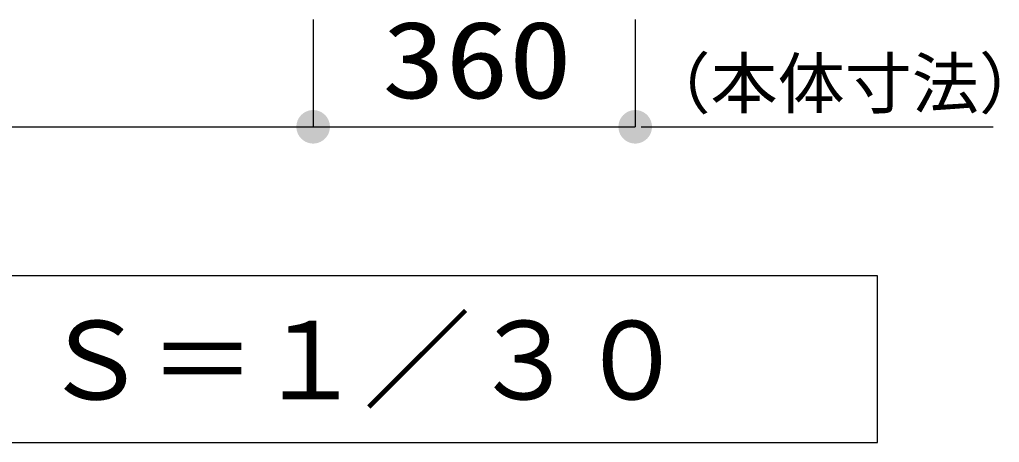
# Model space of a CAD drawing. Units: millimetres, scale not verified. Extents: x -8093 to 8093, y -5792 to 5792.
# Drawn here: x -59 to 1037, y -4187 to -3714 of the extents above; entities that cross this region are included whole.
import ezdxf
from ezdxf.enums import TextEntityAlignment as Align

# ---------------------------------------------------------------- set-up
doc = ezdxf.new("R2010")
doc.units = ezdxf.units.MM
doc.header["$LTSCALE"] = 30
doc.layers.add('0-1_00クル-フ-0躯体', color=3, linetype='Continuous', lineweight=25)
doc.layers.add('0-3_00クル-フ-6寸法', color=132, linetype='Continuous', lineweight=25)
doc.styles.add('ＭＳ ゴシック', font='')
doc.styles.get('ＭＳ ゴシック').set_extended_font_data('MS Gothic')

msp = doc.modelspace()

# ---------------------------------------------------------------- linework, layer by layer
at = {"layer": '0-1_00クル-フ-0躯体'}
msp.add_lwpolyline([(900.24, -4187.17), (900.24, -4000.86), (-1129.09, -4000.86), (-1129.09, -4187.17)], close=True, dxfattribs=at)
at = {"layer": '0-3_00クル-フ-6寸法', "color": 4}
for p, q in [((269.44, -3713.99), (269.44, -3833.99)), ((269.44, -3713.99), (269.44, -3833.99)), ((629.44, -3713.99), (629.44, -3833.99)), ((-630.56, -3833.99), (269.44, -3833.99)), ((269.44, -3833.99), (629.44, -3833.99)), ((636.25, -3833.86), (1029.76, -3833.86))]:
    msp.add_line(p, q, dxfattribs=at)
at = {"layer": '0-3_00クル-フ-6寸法'}
for points in [[(269.44, -3833.99), (254.27, -3822.97), (255.77, -3821.15)], [(269.44, -3833.99), (254.27, -3822.97), (255.77, -3821.15)], [(269.44, -3833.99), (255.77, -3821.15), (257.48, -3819.54)], [(269.44, -3833.99), (255.77, -3821.15), (257.48, -3819.54)], [(269.44, -3833.99), (257.48, -3819.54), (259.39, -3818.16)], [(269.44, -3833.99), (257.48, -3819.54), (259.39, -3818.16)], [(269.44, -3833.99), (259.39, -3818.16), (261.45, -3817.02)], [(269.44, -3833.99), (259.39, -3818.16), (261.45, -3817.02)], [(269.44, -3833.99), (261.45, -3817.02), (263.64, -3816.16)], [(269.44, -3833.99), (261.45, -3817.02), (263.64, -3816.16)], [(269.44, -3833.99), (263.64, -3816.16), (265.92, -3815.57)], [(269.44, -3833.99), (263.64, -3816.16), (265.92, -3815.57)], [(269.44, -3833.99), (265.92, -3815.57), (268.26, -3815.28)], [(269.44, -3833.99), (265.92, -3815.57), (268.26, -3815.28)], [(269.44, -3833.99), (268.26, -3815.28), (270.61, -3815.28)], [(269.44, -3833.99), (268.26, -3815.28), (270.61, -3815.28)], [(269.44, -3833.99), (270.61, -3815.28), (272.95, -3815.57)], [(269.44, -3833.99), (270.61, -3815.28), (272.95, -3815.57)], [(269.44, -3833.99), (272.95, -3815.57), (275.23, -3816.16)], [(269.44, -3833.99), (272.95, -3815.57), (275.23, -3816.16)], [(269.44, -3833.99), (275.23, -3816.16), (277.42, -3817.02)], [(269.44, -3833.99), (275.23, -3816.16), (277.42, -3817.02)], [(269.44, -3833.99), (277.42, -3817.02), (279.48, -3818.16)], [(269.44, -3833.99), (277.42, -3817.02), (279.48, -3818.16)], [(269.44, -3833.99), (279.48, -3818.16), (281.39, -3819.54)], [(269.44, -3833.99), (279.48, -3818.16), (281.39, -3819.54)], [(269.44, -3833.99), (281.39, -3819.54), (283.1, -3821.15)], [(269.44, -3833.99), (281.39, -3819.54), (283.1, -3821.15)], [(269.44, -3833.99), (283.1, -3821.15), (284.6, -3822.97)], [(269.44, -3833.99), (283.1, -3821.15), (284.6, -3822.97)], [(629.44, -3833.99), (614.27, -3822.97), (615.77, -3821.15)], [(629.44, -3833.99), (615.77, -3821.15), (617.48, -3819.54)], [(629.44, -3833.99), (617.48, -3819.54), (619.39, -3818.16)], [(629.44, -3833.99), (619.39, -3818.16), (621.45, -3817.02)], [(629.44, -3833.99), (621.45, -3817.02), (623.64, -3816.16)], [(629.44, -3833.99), (623.64, -3816.16), (625.92, -3815.57)], [(629.44, -3833.99), (625.92, -3815.57), (628.26, -3815.28)], [(629.44, -3833.99), (628.26, -3815.28), (630.61, -3815.28)], [(629.44, -3833.99), (630.61, -3815.28), (632.95, -3815.57)], [(629.44, -3833.99), (632.95, -3815.57), (635.23, -3816.16)], [(629.44, -3833.99), (635.23, -3816.16), (637.42, -3817.02)], [(629.44, -3833.99), (637.42, -3817.02), (639.48, -3818.16)], [(629.44, -3833.99), (639.48, -3818.16), (641.39, -3819.54)], [(629.44, -3833.99), (641.39, -3819.54), (643.1, -3821.15)], [(629.44, -3833.99), (643.1, -3821.15), (644.6, -3822.97)], [(269.44, -3833.99), (250.69, -3833.99), (250.83, -3831.64)], [(269.44, -3833.99), (250.69, -3833.99), (250.83, -3831.64)], [(269.44, -3833.99), (250.83, -3831.64), (251.27, -3829.33)], [(269.44, -3833.99), (250.83, -3831.64), (251.27, -3829.33)], [(269.44, -3833.99), (251.27, -3829.33), (252, -3827.09)], [(269.44, -3833.99), (251.27, -3829.33), (252, -3827.09)], [(269.44, -3833.99), (252, -3827.09), (253, -3824.96)], [(269.44, -3833.99), (252, -3827.09), (253, -3824.96)], [(269.44, -3833.99), (253, -3824.96), (254.27, -3822.97)], [(269.44, -3833.99), (253, -3824.96), (254.27, -3822.97)], [(269.44, -3833.99), (284.6, -3822.97), (285.87, -3824.96)], [(269.44, -3833.99), (284.6, -3822.97), (285.87, -3824.96)], [(269.44, -3833.99), (285.87, -3824.96), (286.87, -3827.09)], [(269.44, -3833.99), (285.87, -3824.96), (286.87, -3827.09)], [(269.44, -3833.99), (286.87, -3827.09), (287.6, -3829.33)], [(269.44, -3833.99), (286.87, -3827.09), (287.6, -3829.33)], [(269.44, -3833.99), (287.6, -3829.33), (288.04, -3831.64)], [(269.44, -3833.99), (287.6, -3829.33), (288.04, -3831.64)], [(269.44, -3833.99), (288.04, -3831.64), (288.19, -3833.99)], [(269.44, -3833.99), (288.04, -3831.64), (288.19, -3833.99)], [(629.44, -3833.99), (610.69, -3833.99), (610.83, -3831.64)], [(629.44, -3833.99), (610.83, -3831.64), (611.27, -3829.33)], [(629.44, -3833.99), (611.27, -3829.33), (612, -3827.09)], [(629.44, -3833.99), (612, -3827.09), (613, -3824.96)], [(629.44, -3833.99), (613, -3824.96), (614.27, -3822.97)], [(629.44, -3833.99), (644.6, -3822.97), (645.87, -3824.96)], [(629.44, -3833.99), (645.87, -3824.96), (646.87, -3827.09)], [(629.44, -3833.99), (646.87, -3827.09), (647.6, -3829.33)], [(629.44, -3833.99), (647.6, -3829.33), (648.04, -3831.64)], [(629.44, -3833.99), (648.04, -3831.64), (648.19, -3833.99)], [(269.44, -3833.99), (250.83, -3836.34), (250.69, -3833.99)], [(269.44, -3833.99), (250.83, -3836.34), (250.69, -3833.99)], [(269.44, -3833.99), (251.27, -3838.65), (250.83, -3836.34)], [(269.44, -3833.99), (251.27, -3838.65), (250.83, -3836.34)], [(269.44, -3833.99), (252, -3840.89), (251.27, -3838.65)], [(269.44, -3833.99), (252, -3840.89), (251.27, -3838.65)], [(269.44, -3833.99), (253, -3843.02), (252, -3840.89)], [(269.44, -3833.99), (253, -3843.02), (252, -3840.89)], [(269.44, -3833.99), (254.27, -3845.01), (253, -3843.02)], [(269.44, -3833.99), (254.27, -3845.01), (253, -3843.02)], [(269.44, -3833.99), (255.77, -3846.82), (254.27, -3845.01)], [(269.44, -3833.99), (255.77, -3846.82), (254.27, -3845.01)], [(269.44, -3833.99), (257.48, -3848.44), (255.77, -3846.82)], [(269.44, -3833.99), (257.48, -3848.44), (255.77, -3846.82)], [(269.44, -3833.99), (259.39, -3849.82), (257.48, -3848.44)], [(269.44, -3833.99), (259.39, -3849.82), (257.48, -3848.44)], [(269.44, -3833.99), (261.45, -3850.95), (259.39, -3849.82)], [(269.44, -3833.99), (261.45, -3850.95), (259.39, -3849.82)], [(269.44, -3833.99), (263.64, -3851.82), (261.45, -3850.95)], [(269.44, -3833.99), (263.64, -3851.82), (261.45, -3850.95)], [(269.44, -3833.99), (265.92, -3852.41), (263.64, -3851.82)], [(269.44, -3833.99), (265.92, -3852.41), (263.64, -3851.82)], [(269.44, -3833.99), (268.26, -3852.7), (265.92, -3852.41)], [(269.44, -3833.99), (268.26, -3852.7), (265.92, -3852.41)], [(269.44, -3833.99), (270.61, -3852.7), (268.26, -3852.7)], [(269.44, -3833.99), (270.61, -3852.7), (268.26, -3852.7)], [(269.44, -3833.99), (272.95, -3852.41), (270.61, -3852.7)], [(269.44, -3833.99), (275.23, -3851.82), (272.95, -3852.41)], [(269.44, -3833.99), (277.42, -3850.95), (275.23, -3851.82)], [(269.44, -3833.99), (279.48, -3849.82), (277.42, -3850.95)], [(269.44, -3833.99), (281.39, -3848.44), (279.48, -3849.82)], [(269.44, -3833.99), (283.1, -3846.82), (281.39, -3848.44)], [(269.44, -3833.99), (284.6, -3845.01), (283.1, -3846.82)], [(269.44, -3833.99), (285.87, -3843.02), (284.6, -3845.01)], [(269.44, -3833.99), (286.87, -3840.89), (285.87, -3843.02)], [(269.44, -3833.99), (287.6, -3838.65), (286.87, -3840.89)], [(269.44, -3833.99), (288.04, -3836.34), (287.6, -3838.65)], [(269.44, -3833.99), (288.19, -3833.99), (288.04, -3836.34)], [(269.44, -3833.99), (272.95, -3852.41), (270.61, -3852.7)], [(269.44, -3833.99), (275.23, -3851.82), (272.95, -3852.41)], [(269.44, -3833.99), (277.42, -3850.95), (275.23, -3851.82)], [(269.44, -3833.99), (279.48, -3849.82), (277.42, -3850.95)], [(269.44, -3833.99), (281.39, -3848.44), (279.48, -3849.82)], [(269.44, -3833.99), (283.1, -3846.82), (281.39, -3848.44)], [(269.44, -3833.99), (284.6, -3845.01), (283.1, -3846.82)], [(269.44, -3833.99), (285.87, -3843.02), (284.6, -3845.01)], [(269.44, -3833.99), (286.87, -3840.89), (285.87, -3843.02)], [(269.44, -3833.99), (287.6, -3838.65), (286.87, -3840.89)], [(269.44, -3833.99), (288.04, -3836.34), (287.6, -3838.65)], [(269.44, -3833.99), (288.19, -3833.99), (288.04, -3836.34)], [(629.44, -3833.99), (610.83, -3836.34), (610.69, -3833.99)], [(629.44, -3833.99), (611.27, -3838.65), (610.83, -3836.34)], [(629.44, -3833.99), (612, -3840.89), (611.27, -3838.65)], [(629.44, -3833.99), (613, -3843.02), (612, -3840.89)], [(629.44, -3833.99), (614.27, -3845.01), (613, -3843.02)], [(629.44, -3833.99), (615.77, -3846.82), (614.27, -3845.01)], [(629.44, -3833.99), (617.48, -3848.44), (615.77, -3846.82)], [(629.44, -3833.99), (619.39, -3849.82), (617.48, -3848.44)], [(629.44, -3833.99), (621.45, -3850.95), (619.39, -3849.82)], [(629.44, -3833.99), (623.64, -3851.82), (621.45, -3850.95)], [(629.44, -3833.99), (625.92, -3852.41), (623.64, -3851.82)], [(629.44, -3833.99), (628.26, -3852.7), (625.92, -3852.41)], [(629.44, -3833.99), (630.61, -3852.7), (628.26, -3852.7)], [(629.44, -3833.99), (632.95, -3852.41), (630.61, -3852.7)], [(629.44, -3833.99), (635.23, -3851.82), (632.95, -3852.41)], [(629.44, -3833.99), (637.42, -3850.95), (635.23, -3851.82)], [(629.44, -3833.99), (639.48, -3849.82), (637.42, -3850.95)], [(629.44, -3833.99), (641.39, -3848.44), (639.48, -3849.82)], [(629.44, -3833.99), (643.1, -3846.82), (641.39, -3848.44)], [(629.44, -3833.99), (644.6, -3845.01), (643.1, -3846.82)], [(629.44, -3833.99), (645.87, -3843.02), (644.6, -3845.01)], [(629.44, -3833.99), (646.87, -3840.89), (645.87, -3843.02)], [(629.44, -3833.99), (647.6, -3838.65), (646.87, -3840.89)], [(629.44, -3833.99), (648.04, -3836.34), (647.6, -3838.65)], [(629.44, -3833.99), (648.19, -3833.99), (648.04, -3836.34)]]:
    msp.add_solid(points, dxfattribs=at)

# ---------------------------------------------------------------- texts
at = {"layer": '0-1_00クル-フ-0躯体', "color": 4, "style": 'ＭＳ ゴシック'}
msp.add_text('Ｓ＝１／３０', height=87.98, dxfattribs=at).set_placement((-34.29, -4165.47), align=Align.BOTTOM_LEFT)
at = {"layer": '0-3_00クル-フ-6寸法', "color": 3, "style": 'ＭＳ ゴシック', "width": 1.2}
msp.add_text('360', height=86.66, dxfattribs=at).set_placement((346.58, -3828.14), align=Align.BOTTOM_LEFT)
at = {"layer": '0-3_00クル-フ-6寸法', "color": 4, "style": 'ＭＳ ゴシック'}
msp.add_text('（本体寸法）', height=54.99, dxfattribs=at).set_placement((638.64, -3829.49), align=Align.BOTTOM_LEFT)

doc.saveas('drawing.dxf')
